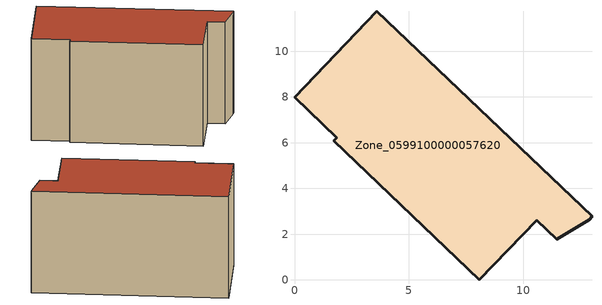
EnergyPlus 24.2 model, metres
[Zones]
Zone_0599100000057620
 floor ground (C_G): 12.87,2.64 11.45,1.78 10.58,2.61 8.07,0 1.71,6.08 1.85,6.22 0,7.98 3.59,11.75 13,2.78 z1.66
 wall outside (C_F): 8.07,0 10.58,2.61 11.45,1.78 12.87,2.64 13,2.78 3.59,11.75 0,7.98 1.85,6.22 1.71,6.08 8.07,0 z1.66:9
 roof outside (C_R): 12.87,2.64 13,2.78 3.59,11.75 0,7.98 1.85,6.22 1.71,6.08 8.07,0 10.58,2.61 11.45,1.78 z9
[BUILDING]
Pand.0599100000057620: North Axis=0; Terrain=City; Loads Convergence Tolerance Value=0.04; Temperature Convergence Tolerance Value=0.4; Solar Distribution=FullExterior; Maximum Number of Warmup Days=25; Minimum Number of Warmup Days=1
[Site:Location]
Rotterdam.The.Hague.AP_ZH_NLD Design_Conditions: Latitude=51.96; Longitude=4.45; Time Zone=1; Elevation=-4.5
[SITE:GROUNDTEMPERATURE:BUILDINGSURFACE]
18, 18, 18, 18, 18, 18, 18, 18, 18, 18, 18, 18
[MATERIAL] Thermal Absorptance=0.9; Solar Absorptance=0.7; Visible Absorptance=0.7
Name | Roughness | Thickness | Conductivity | Density | Specific Heat
G.TC.1975-1991 | MediumSmooth | 0.15 | 0.288461 | 540 | 1210
F.TC.1975-1991 | Rough | 0.3 | 0.230769 | 1920 | 840
R.TC.1975-1991 | MediumRough | 0.2 | 0.153846 | 1500 | 1000
[CONSTRUCTION]
C_G: G.TC.1975-1991
C_F: F.TC.1975-1991
C_R: R.TC.1975-1991
[ZONE]
Zone_0599100000057620: Type=1; Multiplier=1; Ceiling Height=Autocalculate; Volume=Autocalculate; Floor Area=autocalculate; Part of Total Floor Area=Yes
[ZONEINFILTRATION:DESIGNFLOWRATE]
Infil_Zone_0599100000057620: Zone or ZoneList or Space or SpaceList=Zone_0599100000057620; Schedule=AlwaysOn; Design Flow Rate Calculation Method=Flow/Area; Flow Rate per Floor Area=0.003; Constant Term Coefficient=1; Temperature Term Coefficient=0; Velocity Term Coefficient=0; Velocity Squared Term Coefficient=0
[HVACTEMPLATE:ZONE:IDEALLOADSAIRSYSTEM]
Zone_0599100000057620: Maximum Heating Supply Air Temperature=50; Minimum Cooling Supply Air Temperature=13; Maximum Heating Supply Air Humidity Ratio=0.0156; Minimum Cooling Supply Air Humidity Ratio=0.0077; Heating Limit=NoLimit; Cooling Limit=NoLimit; Dehumidification Control Type=ConstantSensibleHeatRatio; Cooling Sensible Heat Ratio=0.7; Dehumidification Setpoint=60; Humidification Control Type=None; Humidification Setpoint=30; Outdoor Air Method=None; Outdoor Air Flow Rate per Person=0.00944; Outdoor Air Flow Rate per Zone Floor Area=0; Outdoor Air Flow Rate per Zone=0; Demand Controlled Ventilation Type=None; Outdoor Air Economizer Type=NoEconomizer; Heat Recovery Type=None; Sensible Heat Recovery Effectiveness=0.7; Latent Heat Recovery Effectiveness=0.65
[ZONECONTROL:THERMOSTAT]
ThermostatControl_Zone_0599100000057620: Zone or ZoneList=Zone_0599100000057620; Control Type Schedule=DualSetpointControlType; Control 1=Thermostat_Zone_0599100000057620; Temperature Difference Between Cutout And Setpoint=0
[THERMOSTATSETPOINT:DUALSETPOINT]
Thermostat_Zone_0599100000057620: Heating Setpoint Temperature Schedule=HeatingSetpoint_Zone_0599100000057620; Cooling Setpoint Temperature Schedule=CoolingSetpoint_Zone_0599100000057620
[SCHEDULE:COMPACT]
HeatingSetpoint_Zone_0599100000057620: Through: 12/31, For: AllDays, Until: 24:00, 21
CoolingSetpoint_Zone_0599100000057620: Through: 12/31, For: AllDays, Until: 24:00, 24
DualSetpointControlType: Through: 12/31, For: AllDays, Until: 24:00, 4
AlwaysOn: Through: 12/31, For: AllDays, Until: 24:00, 1
